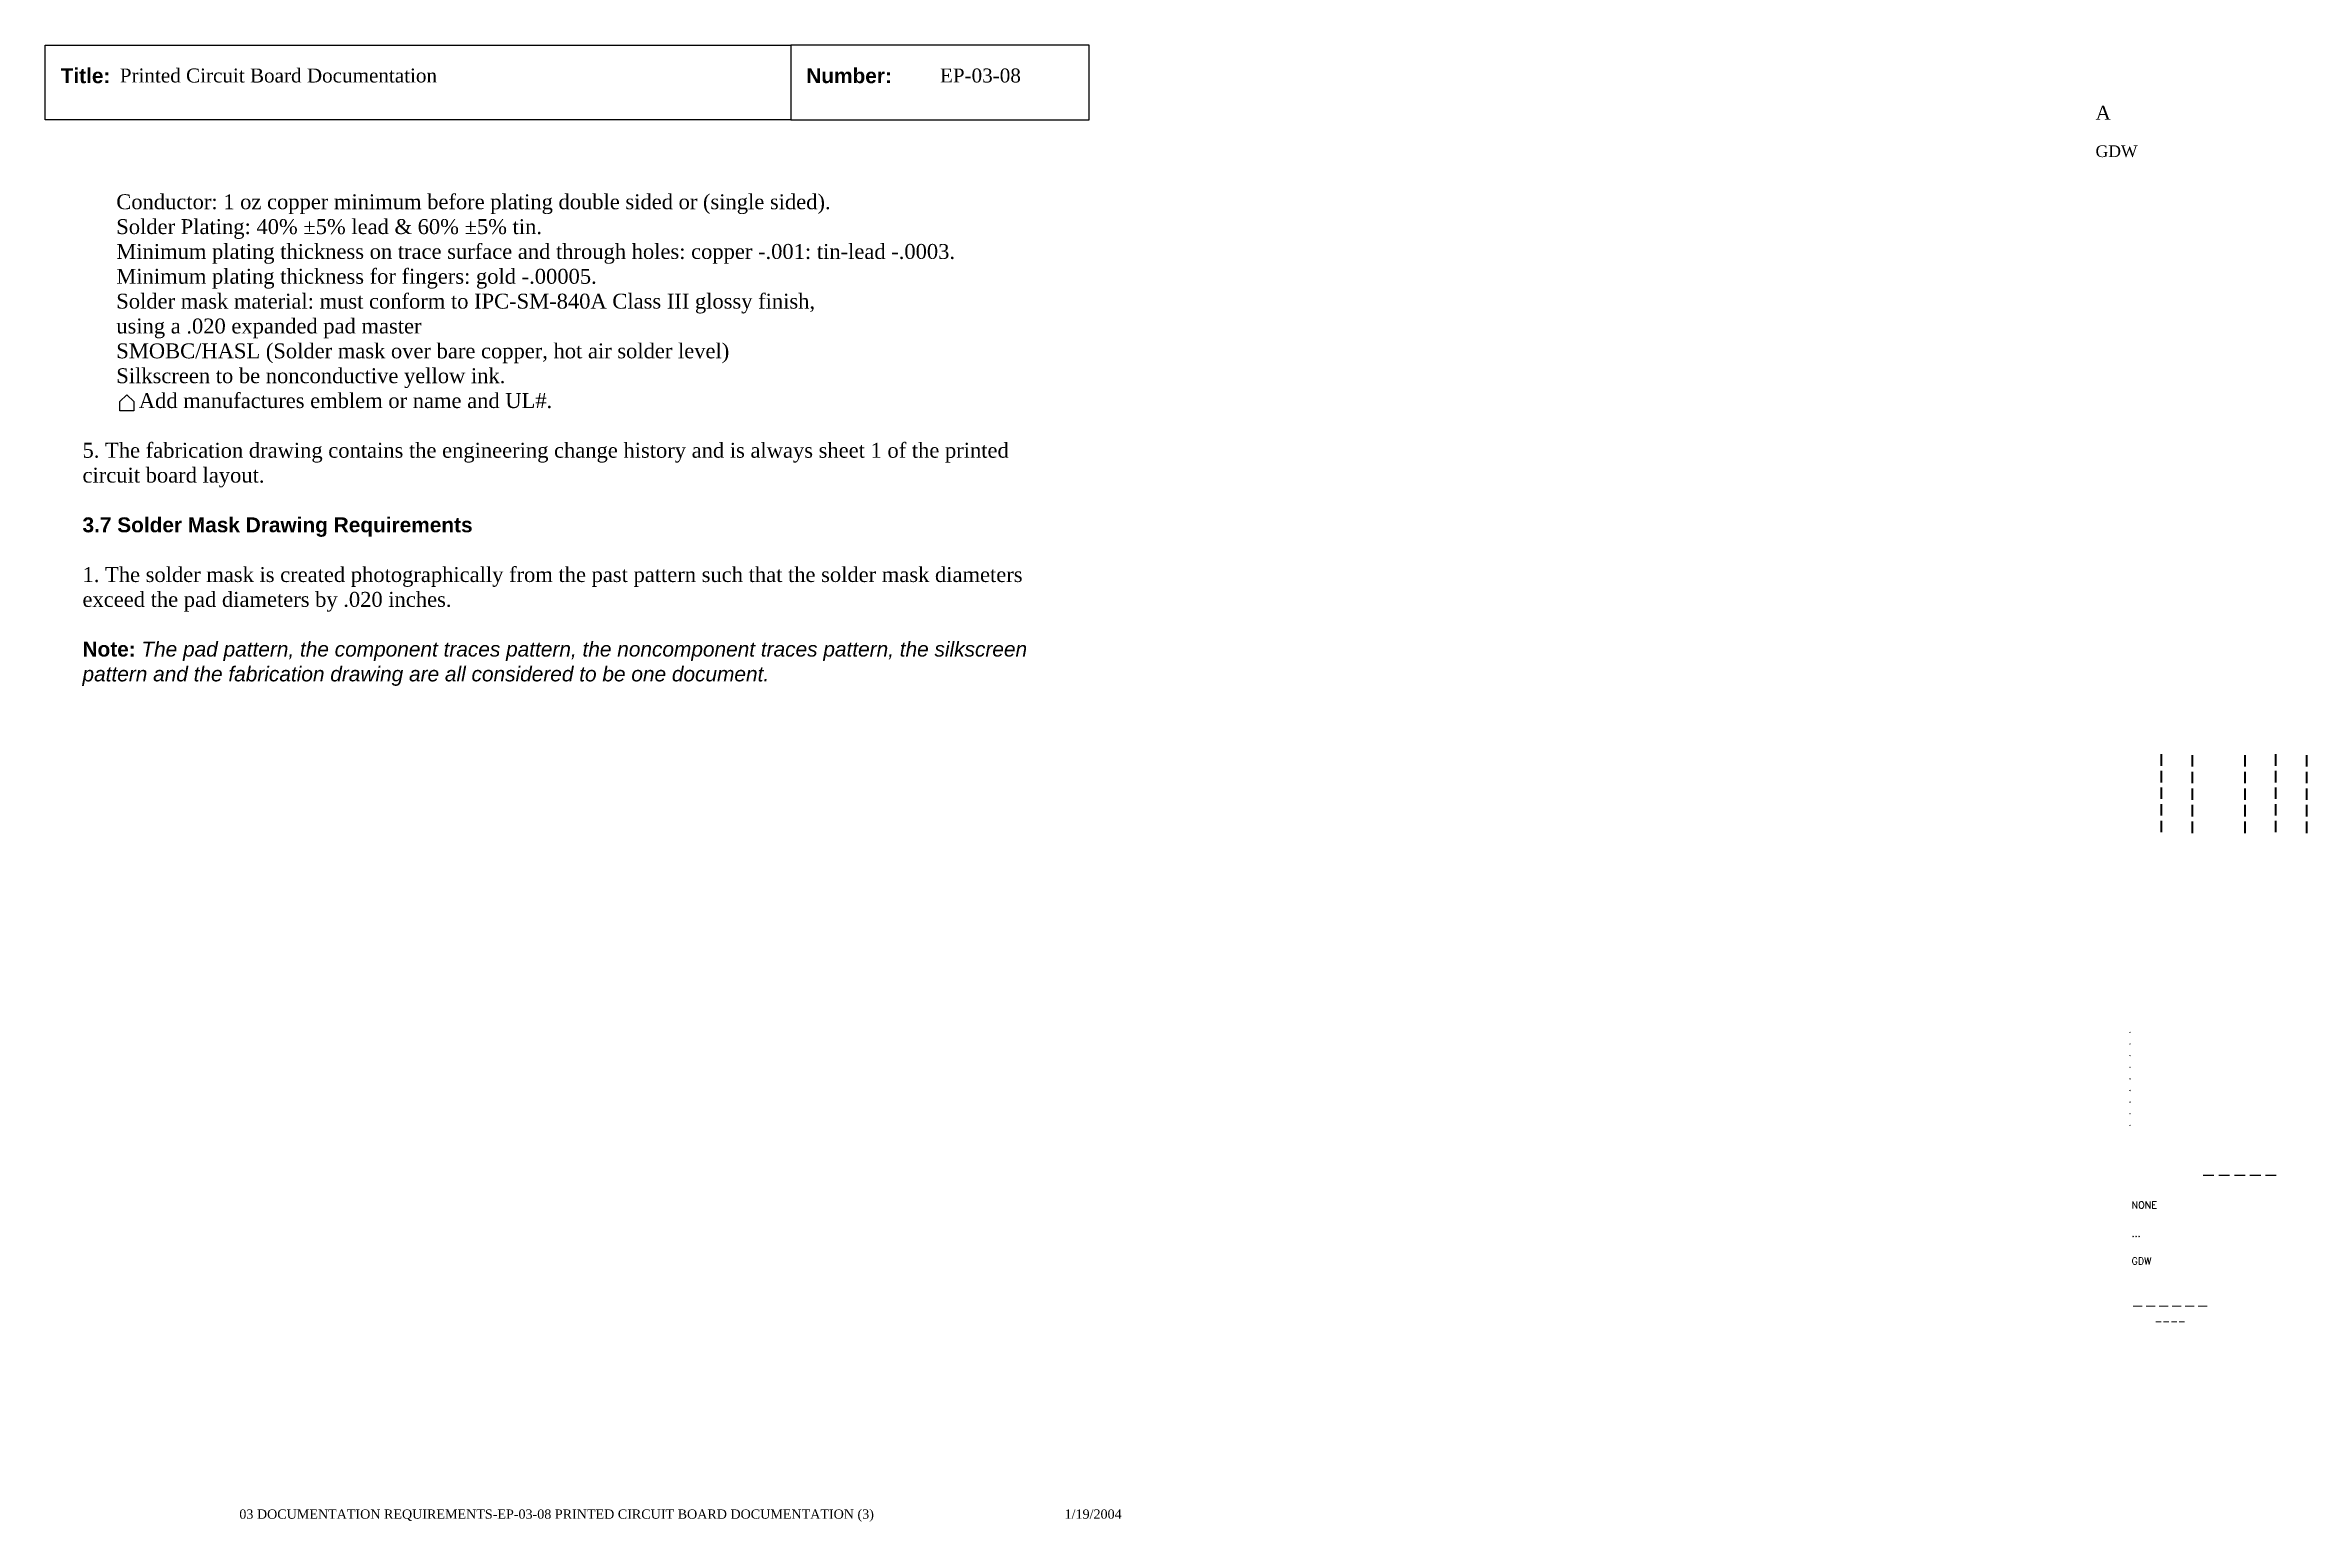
# Paper-space layout 'EP-03-08 Printed Circuit Board Documentation (3)' of a CAD drawing. Header units: inches. Extents: x 1 to 31.3, y 0.2 to 20.
import ezdxf
from ezdxf.enums import TextEntityAlignment as Align

# ---------------------------------------------------------------- set-up
doc = ezdxf.new("R2010")
doc.units = ezdxf.units.IN
doc.header["$MEASUREMENT"] = 0
doc.layers.add('TitleBlock_Attributes', color=40, linetype='Continuous', plot=False)
doc.layers.add('TitleBlock_Atts_Print', color=1, linetype='Continuous')
doc.styles.get("Standard").update_dxf_attribs({"font": 'simplex.shx'})
doc.styles.add('style1', font='TIMES.TTF')
doc.styles.add('styleAtt', font='TIMES.TTF')
doc.styles.add('TBBIGTEXT', font='complex.shx')

# ---------------------------------------------------------------- blocks, each defined once
blk = doc.blocks.new('Test1')
at = {"layer": 'TitleBlock_Attributes', "style": 'TBBIGTEXT', "width": 0.8}
for tag, p, height in [('SideLine1', (29.492, 9.408), 0.25), ('SideLine2', (29.906, 9.396), 0.25), ('SideLine3', (30.612, 9.396), 0.25), ('SideLine4', (31.026, 9.408), 0.25), ('SideLine5', (31.44, 9.396), 0.25), ('File-Layout', (28.803, 3.641), 0.125)]:
    blk.add_attdef(tag, p, '', height=height, rotation=90, dxfattribs=at)
at = {"layer": 'TitleBlock_Attributes'}
for tag, p, height in [('REV1', (28.947, 6.754), 0.0625), ('REV2', (28.947, 6.598), 0.0625), ('REV3', (28.947, 6.442), 0.0625), ('REV4', (28.947, 6.286), 0.0625), ('REV5', (28.947, 6.13), 0.0625), ('REV6', (28.947, 5.974), 0.0625), ('REV7', (28.947, 5.818), 0.0625), ('REV8', (28.947, 5.662), 0.0625), ('REV9', (28.947, 5.506), 0.0625), ('SCALE', (28.983, 4.394), 0.0938), ('INCHARGE', (28.983, 4.016), 0.0938), ('DRW', (28.983, 3.641), 0.0938)]:
    blk.add_attdef(tag, p, '', height=height, dxfattribs=at)
at = {"layer": 'TitleBlock_Attributes', "style": 'TBBIGTEXT'}
for tag, height, p in [('PROJNUM', 0.188, (30.434, 4.761)), ('DWG_NUM', 0.156, (31.168, 4.127)), ('CUSTOMER', 0.156, (29.501, 3.017)), ('LOCATION', 0.0938, (29.501, 2.835)), ('DESC_1', 0.188, (29.501, 2.412)), ('DESC_2', 0.188, (29.501, 2.1)), ('DESC_3', 0.188, (29.501, 1.787))]:
    blk.add_attdef(tag, text='', height=height, dxfattribs=at).set_placement(p, align=Align.CENTER)
at = {"layer": 'TitleBlock_Attributes'}
blk.add_attdef('DRW_DATE', text='', height=0.0938, dxfattribs=at).set_placement((31.149, 3.648), align=Align.CENTER)

psp = doc.layouts.new('EP-03-08 Printed Circuit Board Documentation (3)')

# ---------------------------------------------------------------- linework, layer by layer
for points in [[(1, 20), (11, 20), (11, 19), (1, 19)], [(11, 19), (15, 19), (15, 20), (11, 20)]]:
    psp.add_lwpolyline(points, close=True)
at = {"color": 30}
psp.add_lwpolyline([(2.188, 15.094), (2, 15.094), (2, 15.219), (2.094, 15.312), (2.188, 15.219)], close=True, dxfattribs=at)

# ---------------------------------------------------------------- block references
ref = psp.add_blockref('Test1', (0, 0))
ref.add_attrib('CUSTOMER', '------', dxfattribs={"layer": 'TitleBlock_Attributes', "height": 0.1562, "style": 'TBBIGTEXT'}).set_placement((29.501, 3.017), align=Align.CENTER)
ref.add_attrib('LOCATION', '----', dxfattribs={"layer": 'TitleBlock_Attributes', "height": 0.0938, "style": 'TBBIGTEXT'}).set_placement((29.501, 2.835), align=Align.CENTER)
ref.add_attrib('DESC_1', 'Printed Circuit Board Documentation', (2, 19.5), dxfattribs={"layer": 'TitleBlock_Atts_Print', "height": 0.1875, "style": 'styleAtt'})
ref.add_attrib('DESC_2', 'EP-03-08', (13, 19.5), dxfattribs={"layer": 'TitleBlock_Atts_Print', "height": 0.1875, "style": 'styleAtt'})
ref.add_attrib('DESC_3', 'A', (28.5, 19), dxfattribs={"layer": 'TitleBlock_Attributes', "height": 0.188, "style": 'styleAtt'})
ref.add_attrib('PROJNUM', '-----', dxfattribs={"layer": 'TitleBlock_Attributes', "height": 0.1875, "style": 'TBBIGTEXT'}).set_placement((30.434, 4.761), align=Align.CENTER)
ref.add_attrib('DWG_NUM', 'GDW', (28.5, 18.5), dxfattribs={"layer": 'TitleBlock_Attributes', "height": 0.1562, "style": 'styleAtt'})
ref.add_attrib('DRW_DATE', '1/19/2004', dxfattribs={"layer": 'TitleBlock_Atts_Print', "height": 0.125, "style": 'styleAtt'}).set_placement((15.055, 0.232), align=Align.CENTER)
ref.add_attrib('DRW', 'GDW', (28.983, 3.641), dxfattribs={"layer": 'TitleBlock_Attributes', "height": 0.0938})
ref.add_attrib('INCHARGE', '...', (28.983, 4.016), dxfattribs={"layer": 'TitleBlock_Attributes', "height": 0.0938})
ref.add_attrib('SCALE', 'NONE', (28.983, 4.394), dxfattribs={"layer": 'TitleBlock_Attributes', "height": 0.0938})
ref.add_attrib('REV1', '.', (28.947, 6.754), dxfattribs={"layer": 'TitleBlock_Attributes', "height": 0.0625})
ref.add_attrib('REV2', '.', (28.947, 6.598), dxfattribs={"layer": 'TitleBlock_Attributes', "height": 0.0625})
ref.add_attrib('REV3', '.', (28.947, 6.442), dxfattribs={"layer": 'TitleBlock_Attributes', "height": 0.0625})
ref.add_attrib('REV4', '.', (28.947, 6.286), dxfattribs={"layer": 'TitleBlock_Attributes', "height": 0.0625})
ref.add_attrib('REV5', '.', (28.947, 6.13), dxfattribs={"layer": 'TitleBlock_Attributes', "height": 0.0625})
ref.add_attrib('REV6', '.', (28.947, 5.974), dxfattribs={"layer": 'TitleBlock_Attributes', "height": 0.0625})
ref.add_attrib('REV7', '.', (28.947, 5.818), dxfattribs={"layer": 'TitleBlock_Attributes', "height": 0.0625})
ref.add_attrib('REV8', '.', (28.947, 5.662), dxfattribs={"layer": 'TitleBlock_Attributes', "height": 0.0625})
ref.add_attrib('REV9', '.', (28.947, 5.506), dxfattribs={"layer": 'TitleBlock_Attributes', "height": 0.0625})
ref.add_attrib('SideLine1', '-----', (29.492, 9.408), dxfattribs={"layer": 'TitleBlock_Attributes', "height": 0.25, "rotation": 90, "style": 'TBBIGTEXT', "width": 0.8})
ref.add_attrib('SideLine2', '-----', (29.906, 9.396), dxfattribs={"layer": 'TitleBlock_Attributes', "height": 0.25, "rotation": 90, "style": 'TBBIGTEXT', "width": 0.8})
ref.add_attrib('SideLine3', '-----', (30.612, 9.396), dxfattribs={"layer": 'TitleBlock_Attributes', "height": 0.25, "rotation": 90, "style": 'TBBIGTEXT', "width": 0.8})
ref.add_attrib('SideLine4', '-----', (31.026, 9.408), dxfattribs={"layer": 'TitleBlock_Attributes', "height": 0.25, "rotation": 90, "style": 'TBBIGTEXT', "width": 0.8})
ref.add_attrib('SideLine5', '-----', (31.44, 9.396), dxfattribs={"layer": 'TitleBlock_Attributes', "height": 0.25, "rotation": 90, "style": 'TBBIGTEXT', "width": 0.8})
ref.add_attrib('File-Layout', '03 DOCUMENTATION REQUIREMENTS-EP-03-08 PRINTED CIRCUIT BOARD DOCUMENTATION (3)', dxfattribs={"layer": 'TitleBlock_Atts_Print', "height": 0.125, "style": 'styleAtt'}).set_placement((7.859, 0.232), align=Align.CENTER)

# ---------------------------------------------------------------- texts
at = {"color": 5, "char_height": 0.2, "width": 2, "attachment_point": 1, "line_spacing_factor": 1.5, "style": 'style1'}
for s, insert in [('{\\fArial|b1|i0|c0|p34;Title:}', (1.207, 19.691)), ('{\\fArial|b1|i0|c0|p34;Number:}', (11.207, 19.691))]:
    psp.add_mtext(s, dxfattribs=dict(at, insert=insert))
at = {"color": 5, "insert": (1.5, 18), "char_height": 0.2, "width": 13, "attachment_point": 1, "style": 'style1'}
psp.add_mtext('      Conductor: 1 oz copper minimum before plating double sided or (single sided).\\P      Solder Plating: 40% ±5% lead & 60% ±5% tin.\\P      Minimum plating thickness on trace surface and through holes: copper -.001: tin-lead -.0003.\\P      Minimum plating thickness for fingers: gold -.00005.\\P      Solder mask material: must conform to IPC-SM-840A Class III glossy finish,\\P      using a .020 expanded pad master\\P      SMOBC/HASL (Solder mask over bare copper, hot air solder level)\\P      Silkscreen to be nonconductive yellow ink.\\P          Add manufactures emblem or name and UL#.\\P\\P5. The fabrication drawing contains the engineering change history and is always sheet 1 of the printed circuit board layout.\\P\\P{\\fArial|b1|i0|c0|p34;3.7 Solder Mask Drawing Requirements\\P\\P}1. The solder mask is created photographically from the past pattern such that the solder mask diameters exceed the pad diameters by .020 inches.\\P\\P{\\fArial|b1|i0|c0|p34;Note:} {\\fArial|b0|i1|c0|p34;The pad pattern, the component traces pattern, the noncomponent traces pattern, the silkscreen pattern and the fabrication drawing are all considered to be one document.}', dxfattribs=at)

doc.saveas('drawing.dxf')
